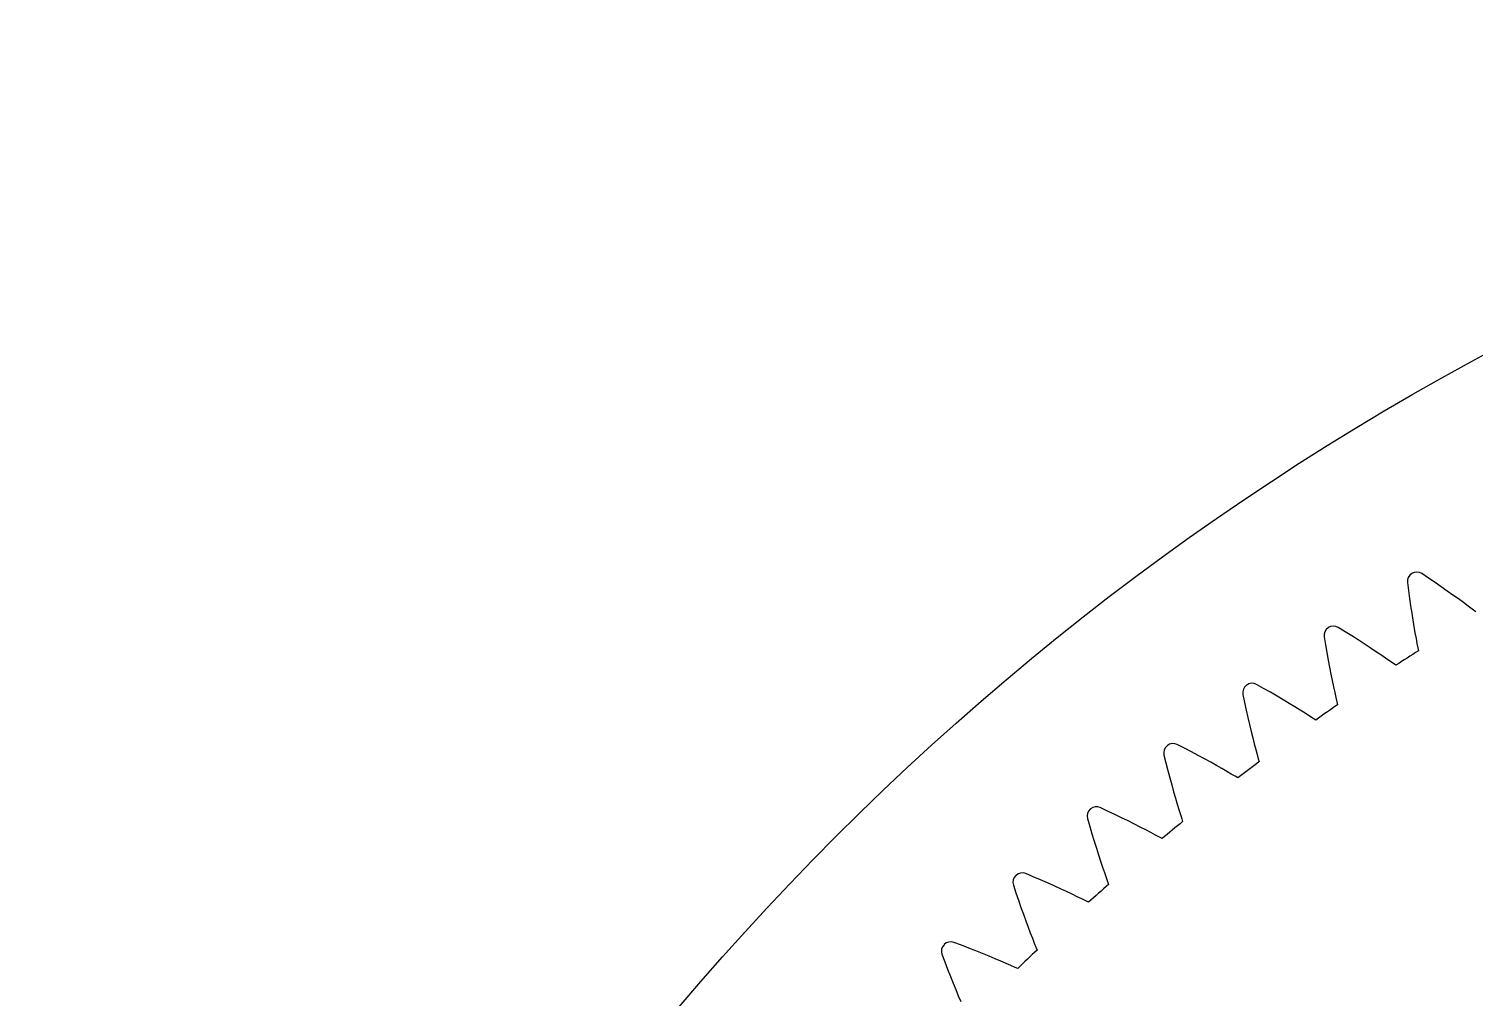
# Model space of a CAD drawing. Header units: millimetres. Extents: x -90 to 90, y -90 to 90.
# Drawn here: x -90.09 to -42.84, y 58.45 to 90.09 of the extents above; entities that cross this region are included whole.
import ezdxf

# ---------------------------------------------------------------- set-up
doc = ezdxf.new("R2010")
doc.units = ezdxf.units.MM

msp = doc.modelspace()

# ---------------------------------------------------------------- linework, layer by layer
at = {"layer": 'outer'}
msp.add_circle((0, 0), 90.087573, dxfattribs=at)
at = {"layer": 'output_ring'}
for p, q in [((-45.017305, 71.999572), (-44.9826, 71.735718)), ((-44.327408, 72.142417), (-44.548466, 72.290596)), ((-44.114109, 71.997716), (-44.327408, 72.142417)), ((-43.909408, 71.856644), (-44.114109, 71.997716)), ((-43.713756, 71.719728), (-43.909408, 71.856644)), ((-44.9826, 71.735718), (-44.947568, 71.48036)), ((-44.947568, 71.48036), (-44.911974, 71.234317)), ((-43.52773, 71.587604), (-43.713756, 71.719728)), ((-43.352095, 71.461065), (-43.52773, 71.587604)), ((-43.187901, 71.341146), (-43.352095, 71.461065)), ((-44.911974, 71.234317), (-44.87609, 70.998228)), ((-44.87609, 70.998228), (-44.840228, 70.772893)), ((-43.036687, 71.229277), (-43.187901, 71.341146)), ((-42.900934, 71.127648), (-43.036687, 71.229277)), ((-42.785415, 71.04025), (-42.900934, 71.127648)), ((-47.058131, 70.391617), (-47.284703, 70.53122)), ((-44.840228, 70.772893), (-44.804761, 70.559347)), ((-44.804761, 70.559347), (-44.770149, 70.358991)), ((-47.74205, 70.222452), (-47.697265, 69.96012)), ((-47.697265, 69.96012), (-47.652477, 69.706292)), ((-46.839447, 70.255191), (-47.058131, 70.391617)), ((-46.629492, 70.122064), (-46.839447, 70.255191)), ((-46.428739, 69.992743), (-46.629492, 70.122064)), ((-46.23779, 69.867841), (-46.428739, 69.992743)), ((-44.770149, 70.358991), (-44.736993, 70.17384)), ((-44.736993, 70.17384), (-44.706153, 70.007088)), ((-44.706153, 70.007088), (-44.679087, 69.864783)), ((-47.652477, 69.706292), (-47.607486, 69.461793)), ((-47.607486, 69.461793), (-47.562585, 69.227252)), ((-46.057436, 69.748122), (-46.23779, 69.867841)), ((-45.888769, 69.634579), (-46.057436, 69.748122)), ((-45.733382, 69.528585), (-45.888769, 69.634579)), ((-45.593836, 69.43223), (-45.733382, 69.528585)), ((-44.679087, 69.864783), (-44.660218, 69.767674)), ((-47.562585, 69.227252), (-47.518118, 69.003455)), ((-47.518118, 69.003455), (-47.474498, 68.791424)), ((-45.475054, 69.349321), (-45.593836, 69.43223)), ((-45.39416, 69.292378), (-45.475054, 69.349321)), ((-49.71979, 68.537507), (-49.951543, 68.66833)), ((-49.496041, 68.409558), (-49.71979, 68.537507)), ((-47.474498, 68.791424), (-47.432238, 68.592541)), ((-47.432238, 68.592541), (-47.392014, 68.408796)), ((-50.396728, 68.34227), (-50.341927, 68.081846)), ((-50.341927, 68.081846), (-50.287451, 67.82992)), ((-49.281141, 68.28457), (-49.496041, 68.409558)), ((-49.075582, 68.163033), (-49.281141, 68.28457)), ((-48.879989, 68.045537), (-49.075582, 68.163033)), ((-48.695182, 67.932814), (-48.879989, 68.045537)), ((-47.392014, 68.408796), (-47.354809, 68.243347)), ((-47.354809, 68.243347), (-47.322313, 68.102184)), ((-47.322313, 68.102184), (-47.299738, 68.005869)), ((-50.287451, 67.82992), (-50.233127, 67.587324)), ((-50.233127, 67.587324), (-50.179276, 67.354674)), ((-48.52229, 67.825815), (-48.695182, 67.932814)), ((-48.362957, 67.72585), (-48.52229, 67.825815)), ((-48.219822, 67.634911), (-48.362957, 67.72585)), ((-48.097952, 67.556612), (-48.219822, 67.634911)), ((-50.179276, 67.354674), (-50.12627, 67.132745)), ((-50.12627, 67.132745), (-50.07456, 66.92254)), ((-48.014937, 67.502809), (-48.097952, 67.556612)), ((-52.308479, 66.582809), (-52.545072, 66.704659)), ((-50.07456, 66.92254), (-50.024713, 66.725422)), ((-50.024713, 66.725422), (-49.977481, 66.543352)), ((-52.977442, 66.361787), (-52.912706, 66.103653)), ((-52.079993, 66.463524), (-52.308479, 66.582809)), ((-51.860464, 66.346859), (-52.079993, 66.463524)), ((-51.6504, 66.233285), (-51.860464, 66.346859)), ((-51.45045, 66.123366), (-51.6504, 66.233285)), ((-49.977481, 66.543352), (-49.933966, 66.379451)), ((-49.933966, 66.379451), (-49.896087, 66.239636)), ((-49.896087, 66.239636), (-49.869839, 66.144256)), ((-52.912706, 66.103653), (-52.84862, 65.853998)), ((-52.84862, 65.853998), (-52.785044, 65.613661)), ((-51.261461, 66.017805), (-51.45045, 66.123366)), ((-51.084598, 65.917507), (-51.261461, 66.017805)), ((-50.921552, 65.823718), (-51.084598, 65.917507)), ((-50.77504, 65.738328), (-50.921552, 65.823718)), ((-50.65026, 65.664755), (-50.77504, 65.738328)), ((-52.785044, 65.613661), (-52.722321, 65.383245)), ((-52.722321, 65.383245), (-52.660854, 65.163509)), ((-50.565245, 65.614171), (-50.65026, 65.664755)), ((-52.660854, 65.163509), (-52.601131, 64.955439)), ((-52.601131, 64.955439), (-52.54377, 64.760374)), ((-52.54377, 64.760374), (-52.489599, 64.580248)), ((-55.480404, 64.283908), (-55.405829, 64.028444)), ((-54.820398, 64.530392), (-55.061484, 64.64309)), ((-54.58751, 64.419946), (-54.820398, 64.530392)), ((-54.363674, 64.311775), (-54.58751, 64.419946)), ((-54.149414, 64.20633), (-54.363674, 64.311775)), ((-52.489599, 64.580248), (-52.439838, 64.418133)), ((-52.439838, 64.418133), (-52.396632, 64.279871)), ((-52.396632, 64.279871), (-52.36675, 64.185566)), ((-55.405829, 64.028444), (-55.332227, 63.781426)), ((-53.9454, 64.104151), (-54.149414, 64.20633)), ((-53.752507, 64.005906), (-53.9454, 64.104151)), ((-53.571932, 63.912455), (-53.752507, 64.005906)), ((-53.405413, 63.824981), (-53.571932, 63.912455)), ((-53.255738, 63.745265), (-53.405413, 63.824981)), ((-55.332227, 63.781426), (-55.259492, 63.543701)), ((-55.259492, 63.543701), (-55.18799, 63.315856)), ((-55.18799, 63.315856), (-55.118151, 63.098636)), ((-53.128231, 63.676525), (-53.255738, 63.745265)), ((-53.041341, 63.629235), (-53.128231, 63.676525)), ((-55.118151, 63.098636), (-55.050502, 62.893006)), ((-55.050502, 62.893006), (-54.985712, 62.700282)), ((-57.25186, 62.383267), (-57.497086, 62.486648)), ((-57.014913, 62.281822), (-57.25186, 62.383267)), ((-54.985712, 62.700282), (-54.924681, 62.522362)), ((-54.924681, 62.522362), (-54.868747, 62.362272)), ((-57.901941, 62.111684), (-57.817635, 61.859264)), ((-56.787097, 62.182304), (-57.014913, 62.281822)), ((-56.568956, 62.085143), (-56.787097, 62.182304)), ((-56.361178, 61.990854), (-56.568956, 62.085143)), ((-56.164664, 61.900069), (-56.361178, 61.990854)), ((-55.980641, 61.813604), (-56.164664, 61.900069)), ((-54.868747, 62.362272), (-54.820277, 62.225767)), ((-54.820277, 62.225767), (-54.786805, 62.132676)), ((-57.817635, 61.859264), (-57.734626, 61.615247)), ((-57.734626, 61.615247), (-57.652839, 61.380482)), ((-55.810895, 61.732572), (-55.980641, 61.813604)), ((-55.658276, 61.658647), (-55.810895, 61.732572)), ((-55.52823, 61.594842), (-55.658276, 61.658647)), ((-55.439592, 61.550914), (-55.52823, 61.594842)), ((-57.652839, 61.380482), (-57.572662, 61.155543)), ((-57.572662, 61.155543), (-57.494554, 60.941157)), ((-57.494554, 60.941157), (-57.419079, 60.738269)), ((-57.419079, 60.738269), (-57.346954, 60.548168)), ((-57.346954, 60.548168), (-57.279154, 60.372717)), ((-59.599297, 60.144586), (-59.848303, 60.238499)), ((-59.358638, 60.052292), (-59.599297, 60.144586)), ((-59.127178, 59.961573), (-59.358638, 60.052292)), ((-57.279154, 60.372717), (-57.217129, 60.214887)), ((-57.217129, 60.214887), (-57.163466, 60.080338)), ((-57.163466, 60.080338), (-57.126453, 59.988598)), ((-60.238499, 59.848303), (-60.144586, 59.599297)), ((-60.144586, 59.599297), (-60.052292, 59.358638)), ((-58.905476, 59.872838), (-59.127178, 59.961573)), ((-58.694239, 59.786576), (-58.905476, 59.872838)), ((-58.494391, 59.703385), (-58.694239, 59.786576)), ((-58.307192, 59.624032), (-58.494391, 59.703385)), ((-58.134466, 59.549561), (-58.307192, 59.624032)), ((-57.979127, 59.481537), (-58.134466, 59.549561)), ((-60.052292, 59.358638), (-59.961573, 59.127178)), ((-59.961573, 59.127178), (-59.872838, 58.905476)), ((-57.846733, 59.422759), (-57.979127, 59.481537)), ((-57.756478, 59.382259), (-57.846733, 59.422759)), ((-59.872838, 58.905476), (-59.786576, 58.694239)), ((-59.786576, 58.694239), (-59.703385, 58.494391)), ((-59.703385, 58.494391), (-59.624032, 58.307192))]:
    msp.add_line(p, q, dxfattribs=at)
for centre, radius, start, end in [((0, 0), 85.087573, 121.826606, 121.831931), ((-44.71276, 72.039583), 0.3, 56.794271, 121.826606), ((-44.719455, 72.035427), 0.3, 121.831931, 186.864266), ((-47.445793, 70.269689), 0.3, 124.027053, 189.059388), ((0, 0), 85.087573, 124.021728, 124.027053), ((-47.439262, 70.274099), 0.3, 58.989393, 124.021728), ((0, 0), 82.837573, 122.624432, 123.229227), ((-50.102497, 68.40082), 0.3, 126.222175, 191.25451), ((0, 0), 85.087573, 126.21685, 126.222175), ((-50.09614, 68.405477), 0.3, 61.184515, 126.21685), ((0, 0), 82.837573, 124.819554, 125.424349), ((-52.68567, 66.431564), 0.3, 128.417297, 193.449632), ((0, 0), 85.087573, 128.411972, 128.417297), ((-52.679495, 66.43646), 0.3, 63.379637, 128.411972), ((0, 0), 82.837573, 127.014676, 127.619471), ((-55.191518, 64.36481), 0.3, 130.612419, 195.644754), ((0, 0), 85.087573, 130.607093, 130.612419), ((-55.185536, 64.369939), 0.3, 65.574759, 130.607093), ((0, 0), 82.837573, 129.209798, 129.814593), ((-57.616366, 62.203592), 0.3, 132.807541, 197.839876), ((0, 0), 85.087573, 132.802215, 132.807541), ((-57.610584, 62.208947), 0.3, 67.76988, 132.802215), ((0, 0), 82.837573, 131.40492, 132.009715), ((-59.956654, 59.951081), 0.3, 135.002663, 200.034998), ((0, 0), 85.087573, 134.997337, 135.002663), ((-59.951081, 59.956654), 0.3, 69.965002, 134.997337), ((0, 0), 82.837573, 133.600042, 134.204836)]:
    msp.add_arc(centre, radius, start, end, dxfattribs=at)

doc.saveas('drawing.dxf')
